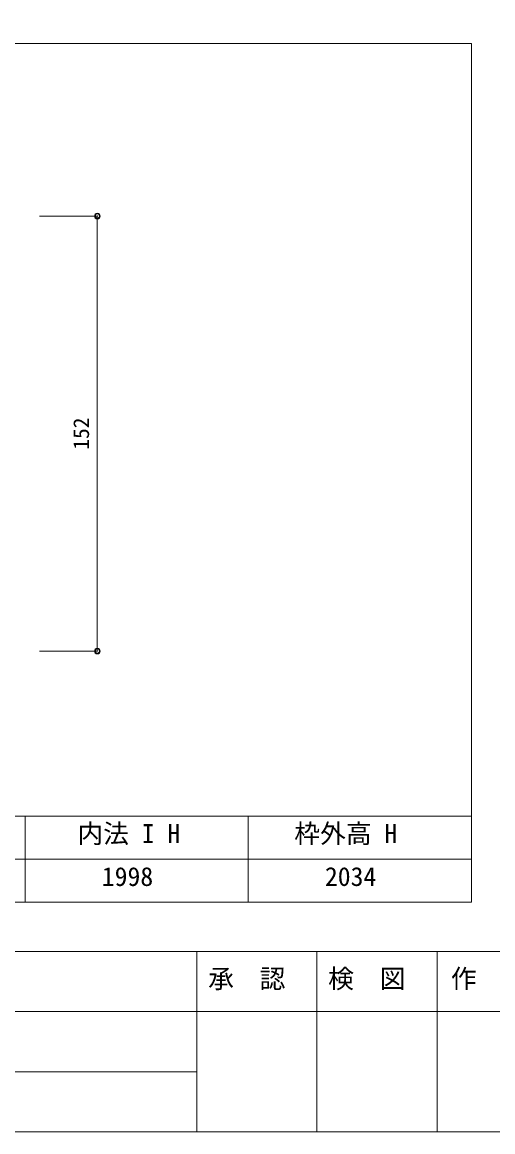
# Model space of a CAD drawing. Units: millimetres on the paper, enlarged 5 times, with parts at other scales. Extents: x -992 to 1008, y -685 to 700.
# Drawn here: x -64 to 210, y -685 to -39 of the extents above; entities that cross this region are included whole.
import ezdxf
from ezdxf.enums import TextEntityAlignment as Align

# ---------------------------------------------------------------- set-up
doc = ezdxf.new("R2010")
doc.units = ezdxf.units.MM
doc.header["$LTSCALE"] = 5
doc.header["$PDMODE"] = 32
doc.header["$PDSIZE"] = 2.5
for name, color, linetype, lineweight in [('1-0_H-SYM', 7, 'Continuous', 20), ('1-1_0', 7, 'Continuous', 20), ('2-0_18', 7, 'Continuous', 18)]:
    doc.layers.add(name, color=color, linetype=linetype, lineweight=lineweight)
doc.styles.add('ＭＳ ゴシック', font='')
doc.styles.get('ＭＳ ゴシック').set_extended_font_data('MS Gothic')

msp = doc.modelspace()

# ---------------------------------------------------------------- linework, layer by layer
at = {"layer": '1-0_H-SYM'}
for p, q in [((197.5, -51.25), (-967.5, -51.25)), ((197.5, -51.25), (-967.5, -51.25)), ((197.5, -501.25), (197.5, -51.25)), ((197.5, -501.25), (-967.5, -501.25))]:
    msp.add_line(p, q, dxfattribs=at)
at = {"layer": '1-1_0'}
for p, q in [((197.5, -51.25), (-967.5, -51.25)), ((197.5, -51.25), (-967.5, -51.25)), ((197.5, -501.25), (197.5, -51.25)), ((197.5, -501.25), (-967.5, -501.25)), ((197.5, -501.25), (-967.5, -501.25)), ((-62.5, -501.25), (-62.5, -551.25)), ((67.5, -501.25), (67.5, -551.25)), ((197.5, -501.25), (197.5, -551.25)), ((197.5, -526.25), (-967.5, -526.25)), ((197.5, -551.25), (-967.5, -551.25)), ((1007.5, -580), (-992.5, -580)), ((37.5, -580), (37.5, -685)), ((107.5, -580), (107.5, -685)), ((177.5, -580), (177.5, -685)), ((1007.5, -615), (-587.5, -615)), ((37.5, -650), (-587.5, -650))]:
    msp.add_line(p, q, dxfattribs=at)
msp.add_lwpolyline([(-992.5, -685), (1007.5, -685), (1007.5, 700), (-992.5, 700)], close=True, dxfattribs=at)
at = {"layer": '2-0_18', "color": 4}
for p, q in [((-20.447, -151.672), (-54.148, -151.672)), ((-20.447, -151.672), (-20.447, -405.005)), ((-20.447, -405.005), (-54.148, -405.005))]:
    msp.add_line(p, q, dxfattribs=at)
for centre in [(-20.447, -151.672), (-20.447, -405.005)]:
    msp.add_circle(centre, 1.667, dxfattribs=at)
at = {"layer": '2-0_18', "color": 1}
for p in [(-20.447, -151.672), (-20.447, -405.005)]:
    msp.add_point(p, dxfattribs=at)
at = {"layer": '2-0_18', "color": 5}
for p in [(-20.447, -151.672), (-20.447, -405.005)]:
    msp.add_point(p, dxfattribs=at)
at = {"layer": '2-0_18', "color": 4}
for p in [(-20.447, -151.672), (-20.447, -405.005)]:
    msp.add_point(p, dxfattribs=at)

# ---------------------------------------------------------------- texts
at = {"layer": '1-0_H-SYM', "style": 'ＭＳ ゴシック'}
for s, p in [('内法 I H', (-32.067, -520.122)), ('枠外高 H', (94.343, -520.122)), ('1998', (-17.833, -545.123)), ('2034', (112.167, -545.123))]:
    msp.add_text(s, height=11, dxfattribs=at).set_placement(p, align=Align.BOTTOM_LEFT)
at = {"layer": '1-1_0', "style": 'ＭＳ ゴシック'}
for s, p in [('承\u3000認', (44.119, -604.606)), ('検\u3000図', (114.052, -604.606)), ('作\u3000成', (185.583, -604.606))]:
    msp.add_text(s, height=11, dxfattribs=at).set_placement(p, align=Align.BOTTOM_LEFT)
at = {"layer": '2-0_18', "style": 'ＭＳ ゴシック'}
msp.add_text('152', height=9.164, rotation=90, dxfattribs=at).set_placement((-22.53, -287.714), align=Align.BOTTOM_LEFT)

doc.saveas('drawing.dxf')
